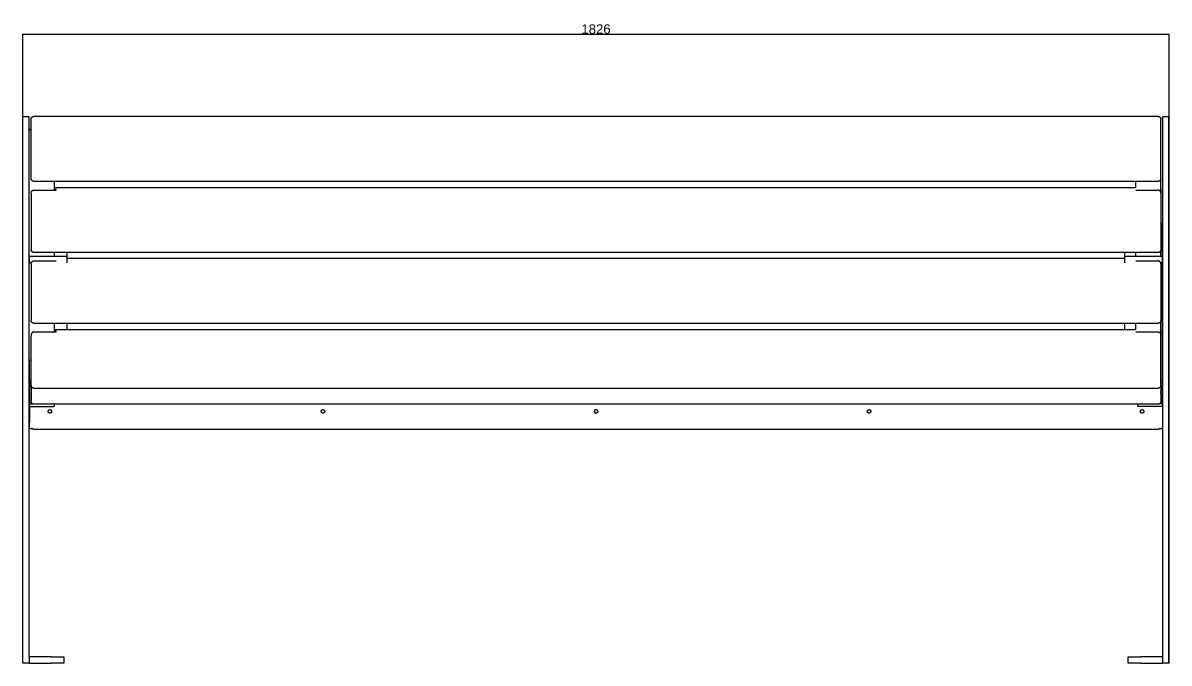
# Model space of a CAD drawing. Header units: millimetres. Extents: x -190 to 3144, y -4226 to 3974.
# Drawn here: x 0 to 1826, y 2955 to 3974 of the extents above; entities that cross this region are included whole.
import ezdxf

# ---------------------------------------------------------------- set-up
doc = ezdxf.new("R2010")
doc.units = ezdxf.units.MM
doc.header["$MEASUREMENT"] = 0
doc.layers.add('Domyślny', color=7, linetype='Continuous', true_color=0x000000)
doc.layers.add('Utwórz2D linie widoczne', color=7, linetype='Continuous', true_color=0x000000)
doc.styles.add('Arial', font='arial.ttf')
doc.dimstyles.new('Domyślny', dxfattribs={"dimtxt": 15, "dimasz": 1, "dimexe": 0.5, "dimexo": 0.5, "dimgap": 0.25, "dimtad": 1, "dimtoh": 1, "dimdec": 0, "dimzin": 1, "dimdsep": 46, "dimtxsty": 'Arial', "dimcen": 0.5, "dimazin": 0, "dimtfac": 1, "dimtdec": 4, "dimtix": 1, "dimtmove": 1, "dimatfit": 3, "dimfxl": 0, "dimtolj": 1, "dimtzin": 1, "dimarcsym": 0})

# ---------------------------------------------------------------- blocks, each defined once
blk = doc.blocks.new('*D13')
at = {"layer": 'Defpoints', "color": 0}
for p in [(1826, 3956.1), (0, 3824.3), (1826, 3824.3)]:
    blk.add_point(p, dxfattribs=at)
at = {"layer": 'Domyślny', "color": 0, "lineweight": -2}
for p, q in [((0, 3824.8), (0, 3956.6)), ((1, 3956.1), (1825, 3956.1)), ((1826, 3824.8), (1826, 3956.6))]:
    blk.add_line(p, q, dxfattribs=at)
at = {"layer": 'Domyślny', "color": 0}
for points in [[(1, 3956.2), (1, 3955.9), (0, 3956.1)], [(1825, 3955.9), (1825, 3956.2), (1826, 3956.1)]]:
    blk.add_solid(points, dxfattribs=at)
at = {"layer": 'Domyślny', "color": 0, "insert": (913, 3964), "char_height": 15, "attachment_point": 5, "style": 'Arial'}
blk.add_mtext('\\A1;1826', dxfattribs=at)

msp = doc.modelspace()

# ---------------------------------------------------------------- linework, layer by layer
at = {"layer": 'Utwórz2D linie widoczne'}
for points in [[(0, 3824.1), (0, 3824.2), (0, 3824.3)], [(10, 3824.3), (5, 3824.3), (0, 3824.3)], [(0, 3818), (0, 3821.1), (0, 3824.1)], [(0, 3807.1), (0, 3812.5), (0, 3818)], [(10, 3824.1), (10, 3824.2), (10, 3824.3)], [(10, 3818), (10, 3821.1), (10, 3824.1)], [(10, 3807.1), (10, 3812.5), (10, 3818)], [(13, 3814.7), (13, 3817.4), (13, 3820.2)], [(18, 3825.2), (913, 3825.2), (1808, 3825.2)], [(1813, 3814.7), (1813, 3817.4), (1813, 3820.2)], [(1816, 3824.1), (1816, 3824.2), (1816, 3824.3)], [(1826, 3824.3), (1821, 3824.3), (1816, 3824.3)], [(1816, 3818), (1816, 3821.1), (1816, 3824.1)], [(1816, 3807.1), (1816, 3812.5), (1816, 3818)], [(1825.5, 2954.6), (1825.5, 3389.5), (1825.5, 3824.3)], [(1826, 3824.1), (1826, 3824.2), (1826, 3824.3)], [(1826, 3818), (1826, 3821.1), (1826, 3824.1)], [(1826, 3807.1), (1826, 3812.5), (1826, 3818)], [(0, 3403), (0, 3605), (0, 3807.1)], [(10, 3403), (10, 3605), (10, 3807.1)], [(10, 3803.7), (10, 3804.1), (10, 3804.5)], [(10, 3804.5), (11.3, 3804.5), (12.5, 3804.5)], [(10, 3436.3), (10, 3620), (10, 3803.7)], [(10, 3803.7), (11.3, 3803.7), (12.5, 3803.7)], [(13, 3726.5), (13, 3770.6), (13, 3814.7)], [(1813, 3726.5), (1813, 3770.6), (1813, 3814.7)], [(1816, 3403), (1816, 3605), (1816, 3807.1)], [(1826, 3403), (1826, 3605), (1826, 3807.1)], [(1808, 3721.5), (913, 3721.5), (18, 3721.5)], [(18, 3707.8), (35.5, 3707.8), (53, 3707.8)], [(50, 3721.5), (50, 3714.6), (50, 3707.8)], [(50, 3711.9), (911.4, 3711.9), (1772.8, 3711.9)], [(53, 3708.8), (51.5, 3708.8), (50, 3708.8)], [(53, 3707.8), (53, 3708.3), (53, 3708.8)], [(1772.8, 3721.5), (1772.8, 3716.7), (1772.8, 3711.9)], [(1773, 3707.8), (1790.5, 3707.8), (1808, 3707.8)], [(1812.8, 3704.5), (1812.8, 3714.7), (1812.8, 3724.9)], [(1813, 3706.9), (1813, 3705.5), (1813, 3704)], [(13, 3702.9), (13, 3702.1), (13, 3701.3)], [(13, 3701.3), (13, 3657.2), (13, 3613.1)], [(1813, 3703.9), (1813, 3703.5), (1813, 3703)], [(1813, 3702.9), (1813, 3702.1), (1813, 3701.3)], [(1813, 3701.3), (1813, 3657.2), (1813, 3613.1)], [(1813, 3655.5), (1814.4, 3655.5), (1815.7, 3655.5)], [(1815.7, 3655.2), (1815.7, 3655.4), (1815.7, 3655.5)], [(1815.7, 3601.8), (1815.7, 3628.5), (1815.7, 3655.2)], [(70.3, 3601.8), (40.3, 3601.8), (10.3, 3601.8)], [(10.3, 3592), (10.3, 3596.9), (10.3, 3601.8)], [(1808, 3608.1), (913, 3608.1), (18, 3608.1)], [(50, 3608.1), (50, 3605), (50, 3601.8)], [(70.3, 3601.8), (70.3, 3605), (70.3, 3608.1)], [(70.3, 3592), (70.3, 3596.9), (70.3, 3601.8)], [(70.3, 3599.2), (913, 3599.2), (1755.7, 3599.2)], [(1755.7, 3601.8), (1755.7, 3605), (1755.7, 3608.1)], [(1815.7, 3601.8), (1785.7, 3601.8), (1755.7, 3601.8)], [(1755.7, 3592), (1755.7, 3596.9), (1755.7, 3601.8)], [(1772.8, 3608.1), (1772.8, 3605), (1772.8, 3601.8)], [(1812.8, 3601.8), (1812.8, 3606.7), (1812.8, 3611.6)], [(1815.7, 3592), (1815.7, 3596.9), (1815.7, 3601.8)], [(13.4, 3592), (11.8, 3592), (10.3, 3592)], [(13, 3590.2), (13, 3589.4), (13, 3588.6)], [(13, 3588.6), (13, 3544.5), (13, 3500.5)], [(18, 3595.1), (35.5, 3595.1), (53, 3595.1)], [(1773, 3595.1), (1790.5, 3595.1), (1808, 3595.1)], [(1815.7, 3592), (1814.2, 3592), (1812.7, 3592)], [(1812.8, 3591.8), (1812.8, 3591.9), (1812.8, 3592)], [(1813, 3592), (1813, 3591.7), (1813, 3591.3)], [(1813, 3591.2), (1813, 3590.8), (1813, 3590.3)], [(1813, 3590.2), (1813, 3589.4), (1813, 3588.6)], [(1813, 3588.6), (1813, 3544.5), (1813, 3500.5)], [(1815.7, 3461.4), (1815.7, 3526.7), (1815.7, 3592)], [(1808, 3495.5), (913, 3495.5), (18, 3495.5)], [(50, 3495.5), (50, 3488.6), (50, 3481.8)], [(70.3, 3485.9), (70.3, 3490.7), (70.3, 3495.5)], [(1755.7, 3485.9), (1755.7, 3490.7), (1755.7, 3495.5)], [(1772.8, 3495.5), (1772.8, 3490.7), (1772.8, 3485.9)], [(1812.8, 3478.5), (1812.8, 3488.7), (1812.8, 3498.9)], [(13, 3476.9), (13, 3476.1), (13, 3475.3)], [(13, 3438.1), (13, 3456.7), (13, 3475.3)], [(18, 3481.8), (35.5, 3481.8), (53, 3481.8)], [(50, 3485.9), (911.4, 3485.9), (1772.8, 3485.9)], [(53, 3482.8), (51.5, 3482.8), (50, 3482.8)], [(53, 3481.8), (53, 3482.3), (53, 3482.8)], [(1773, 3481.8), (1790.5, 3481.8), (1808, 3481.8)], [(1813, 3478), (1813, 3479.5), (1813, 3480.9)], [(1813, 3477), (1813, 3477.5), (1813, 3477.9)], [(1813, 3475.3), (1813, 3476.1), (1813, 3476.9)], [(1813, 3438.1), (1813, 3456.7), (1813, 3475.3)], [(1815.7, 3444.5), (1815.7, 3453), (1815.7, 3461.4)], [(13, 3436.3), (11.5, 3436.3), (10, 3436.3)], [(10.3, 3398.1), (10.3, 3417.2), (10.3, 3436.3)], [(13, 3437.4), (13, 3437.8), (13, 3438.1)], [(13, 3437.2), (13, 3437.3), (13, 3437.4)], [(13, 3436.7), (13, 3436.9), (13, 3437.2)], [(13, 3436.4), (13, 3436.5), (13, 3436.7)], [(13, 3436), (13, 3436.2), (13, 3436.4)], [(13, 3435.6), (13, 3435.8), (13, 3436)], [(13, 3435.2), (13, 3435.4), (13, 3435.6)], [(13, 3435.2), (13, 3435.2), (13, 3435.2)], [(13, 3434.5), (13, 3434.9), (13, 3435.2)], [(13, 3434.4), (13, 3434.5), (13, 3434.5)], [(13, 3434), (13, 3434.2), (13, 3434.4)], [(13, 3433.6), (13, 3433.8), (13, 3434)], [(13, 3433.2), (13, 3433.4), (13, 3433.6)], [(13, 3432.8), (13, 3433), (13, 3433.2)], [(1813, 3437.4), (1813, 3437.8), (1813, 3438.1)], [(1813, 3437.2), (1813, 3437.3), (1813, 3437.4)], [(1813, 3436.7), (1813, 3436.9), (1813, 3437.2)], [(1813, 3436.4), (1813, 3436.5), (1813, 3436.7)], [(1813, 3436), (1813, 3436.2), (1813, 3436.4)], [(1813, 3435.6), (1813, 3435.8), (1813, 3436)], [(1813, 3435.2), (1813, 3435.4), (1813, 3435.6)], [(1813, 3435.2), (1813, 3435.2), (1813, 3435.2)], [(1813, 3434.5), (1813, 3434.9), (1813, 3435.2)], [(1813, 3434.4), (1813, 3434.5), (1813, 3434.5)], [(1813, 3434), (1813, 3434.2), (1813, 3434.4)], [(1813, 3433.6), (1813, 3433.8), (1813, 3434)], [(1813, 3433.2), (1813, 3433.4), (1813, 3433.6)], [(1813, 3432.8), (1813, 3433), (1813, 3433.2)], [(1815.7, 3398.1), (1815.7, 3421.3), (1815.7, 3444.5)], [(13, 3432.4), (13, 3432.6), (13, 3432.8)], [(13, 3432.4), (13, 3432.4), (13, 3432.4)], [(13, 3432.1), (13, 3432.2), (13, 3432.4)], [(13, 3431.7), (13, 3431.9), (13, 3432.1)], [(13, 3431.3), (13, 3431.5), (13, 3431.7)], [(13, 3430.9), (13, 3431.1), (13, 3431.3)], [(13, 3430.5), (13, 3430.7), (13, 3430.9)], [(13, 3430.1), (13, 3430.3), (13, 3430.5)], [(13, 3429.8), (13, 3429.9), (13, 3430.1)], [(13, 3429.6), (13, 3429.7), (13, 3429.8)], [(13, 3429), (13, 3429.3), (13, 3429.6)], [(13, 3428.9), (13, 3429), (13, 3429)], [(13, 3428.6), (13, 3428.8), (13, 3428.9)], [(13, 3428.2), (13, 3428.4), (13, 3428.6)], [(13, 3427.9), (13, 3428.1), (13, 3428.2)], [(13, 3427.5), (13, 3427.7), (13, 3427.9)], [(13, 3427.1), (13, 3427.3), (13, 3427.5)], [(13, 3426.8), (13, 3427), (13, 3427.1)], [(13, 3426.4), (13, 3426.6), (13, 3426.8)], [(13, 3426.1), (13, 3426.3), (13, 3426.4)], [(13, 3425.7), (13, 3425.9), (13, 3426.1)], [(13, 3425.4), (13, 3425.6), (13, 3425.7)], [(13, 3425), (13, 3425.2), (13, 3425.4)], [(13, 3424.8), (13, 3424.9), (13, 3425)], [(13, 3424.1), (13, 3424.4), (13, 3424.8)], [(13, 3423.9), (13, 3424), (13, 3424.1)], [(13, 3423.4), (13, 3423.7), (13, 3423.9)], [(13, 3423.2), (13, 3423.3), (13, 3423.4)], [(13, 3422.7), (13, 3423), (13, 3423.2)], [(13, 3422.5), (13, 3422.6), (13, 3422.7)], [(13, 3422), (13, 3422.3), (13, 3422.5)], [(13, 3421.9), (13, 3421.9), (13, 3422)], [(13, 3421.3), (13, 3421.6), (13, 3421.9)], [(13, 3421.2), (13, 3421.3), (13, 3421.3)], [(13, 3420.7), (13, 3420.9), (13, 3421.2)], [(13, 3420.5), (13, 3420.6), (13, 3420.7)], [(13, 3420), (13, 3420.3), (13, 3420.5)], [(13, 3419.9), (13, 3419.9), (13, 3420)], [(13, 3417.4), (13, 3418.7), (13, 3419.9)], [(13, 3417.3), (13, 3417.4), (13, 3417.4)], [(13, 3416.8), (13, 3417), (13, 3417.3)], [(13, 3416.7), (13, 3416.7), (13, 3416.8)], [(13, 3416.1), (13, 3416.4), (13, 3416.7)], [(13, 3411.6), (13, 3413.8), (13, 3416.1)], [(1813, 3432.4), (1813, 3432.6), (1813, 3432.8)], [(1813, 3432.4), (1813, 3432.4), (1813, 3432.4)], [(1813, 3432.1), (1813, 3432.2), (1813, 3432.4)], [(1813, 3431.7), (1813, 3431.9), (1813, 3432.1)], [(1813, 3431.3), (1813, 3431.5), (1813, 3431.7)], [(1813, 3430.9), (1813, 3431.1), (1813, 3431.3)], [(1813, 3430.5), (1813, 3430.7), (1813, 3430.9)], [(1813, 3430.1), (1813, 3430.3), (1813, 3430.5)], [(1813, 3429.8), (1813, 3429.9), (1813, 3430.1)], [(1813, 3429.6), (1813, 3429.7), (1813, 3429.8)], [(1813, 3429), (1813, 3429.3), (1813, 3429.6)], [(1813, 3428.9), (1813, 3429), (1813, 3429)], [(1813, 3428.6), (1813, 3428.8), (1813, 3428.9)], [(1813, 3428.2), (1813, 3428.4), (1813, 3428.6)], [(1813, 3427.9), (1813, 3428.1), (1813, 3428.2)], [(1813, 3427.5), (1813, 3427.7), (1813, 3427.9)], [(1813, 3427.1), (1813, 3427.3), (1813, 3427.5)], [(1813, 3426.8), (1813, 3427), (1813, 3427.1)], [(1813, 3426.4), (1813, 3426.6), (1813, 3426.8)], [(1813, 3426.1), (1813, 3426.3), (1813, 3426.4)], [(1813, 3425.7), (1813, 3425.9), (1813, 3426.1)], [(1813, 3425.4), (1813, 3425.6), (1813, 3425.7)], [(1813, 3425), (1813, 3425.2), (1813, 3425.4)], [(1813, 3424.8), (1813, 3424.9), (1813, 3425)], [(1813, 3424.1), (1813, 3424.4), (1813, 3424.8)], [(1813, 3423.9), (1813, 3424), (1813, 3424.1)], [(1813, 3423.4), (1813, 3423.7), (1813, 3423.9)], [(1813, 3423.2), (1813, 3423.3), (1813, 3423.4)], [(1813, 3422.7), (1813, 3423), (1813, 3423.2)], [(1813, 3422.5), (1813, 3422.6), (1813, 3422.7)], [(1813, 3422), (1813, 3422.3), (1813, 3422.5)], [(1813, 3421.9), (1813, 3421.9), (1813, 3422)], [(1813, 3421.3), (1813, 3421.6), (1813, 3421.9)], [(1813, 3421.2), (1813, 3421.3), (1813, 3421.3)], [(1813, 3420.7), (1813, 3420.9), (1813, 3421.2)], [(1813, 3420.5), (1813, 3420.6), (1813, 3420.7)], [(1813, 3420), (1813, 3420.3), (1813, 3420.5)], [(1813, 3419.9), (1813, 3419.9), (1813, 3420)], [(1813, 3417.4), (1813, 3418.7), (1813, 3419.9)], [(1813, 3417.3), (1813, 3417.4), (1813, 3417.4)], [(1813, 3416.8), (1813, 3417), (1813, 3417.3)], [(1813, 3416.7), (1813, 3416.7), (1813, 3416.8)], [(1813, 3416.1), (1813, 3416.4), (1813, 3416.7)], [(1813, 3411.6), (1813, 3413.8), (1813, 3416.1)], [(0, 3389.5), (0, 3396.3), (0, 3403)], [(10, 3389.5), (10, 3396.3), (10, 3403)], [(10.5, 3398.1), (10.4, 3398.1), (10.3, 3398.1)], [(10.3, 3391.7), (10.3, 3394.9), (10.3, 3398.1)], [(10.5, 3401.1), (10.5, 3403.4), (10.5, 3405.7)], [(10.5, 3405.7), (11.8, 3405.7), (13, 3405.7)], [(10.5, 3401.1), (10.5, 3384.1), (10.5, 3367.1)], [(13, 3401.1), (11.8, 3401.1), (10.5, 3401.1)], [(13, 3411.5), (13, 3411.6), (13, 3411.6)], [(13, 3407.1), (13, 3409.3), (13, 3411.5)], [(13, 3405.9), (13, 3406.5), (13, 3407.1)], [(13, 3407.1), (13, 3407.1), (13, 3407.1)], [(13, 3405.7), (13, 3405.8), (13, 3405.9)], [(13, 3404.7), (13, 3405.2), (13, 3405.7)], [(13, 3404.3), (13, 3404.5), (13, 3404.7)], [(13, 3403.5), (13, 3403.9), (13, 3404.3)], [(13, 3403.2), (13, 3403.4), (13, 3403.5)], [(13, 3402.9), (13, 3403.1), (13, 3403.2)], [(13, 3402.6), (13, 3402.8), (13, 3402.9)], [(13, 3402.4), (13, 3402.5), (13, 3402.6)], [(13, 3402.1), (13, 3402.2), (13, 3402.4)], [(13, 3401.8), (13, 3401.9), (13, 3402.1)], [(13, 3401.5), (13, 3401.6), (13, 3401.8)], [(13, 3401.2), (13, 3401.4), (13, 3401.5)], [(13, 3400.9), (13, 3401.1), (13, 3401.2)], [(13, 3400.6), (13, 3400.8), (13, 3400.9)], [(13, 3400.4), (13, 3400.5), (13, 3400.6)], [(13, 3400), (13, 3400.2), (13, 3400.4)], [(13, 3399.8), (13, 3399.9), (13, 3400)], [(13, 3397.6), (13, 3398.7), (13, 3399.8)], [(13, 3397), (13, 3397.3), (13, 3397.6)], [(13, 3397.6), (13, 3397.6), (13, 3397.6)], [(13, 3396.9), (13, 3392.1), (13, 3387.3)], [(1813, 3411.5), (1813, 3411.6), (1813, 3411.6)], [(1813, 3407.1), (1813, 3409.3), (1813, 3411.5)], [(1813, 3405.9), (1813, 3406.5), (1813, 3407.1)], [(1813, 3407.1), (1813, 3407.1), (1813, 3407.1)], [(1813, 3405.7), (1813, 3405.8), (1813, 3405.9)], [(1813, 3404.7), (1813, 3405.2), (1813, 3405.7)], [(1813, 3405.7), (1814.3, 3405.7), (1815.5, 3405.7)], [(1813, 3404.3), (1813, 3404.5), (1813, 3404.7)], [(1813, 3403.5), (1813, 3403.9), (1813, 3404.3)], [(1813, 3403.2), (1813, 3403.4), (1813, 3403.5)], [(1813, 3402.9), (1813, 3403.1), (1813, 3403.2)], [(1813, 3402.6), (1813, 3402.8), (1813, 3402.9)], [(1813, 3402.4), (1813, 3402.5), (1813, 3402.6)], [(1813, 3402.1), (1813, 3402.2), (1813, 3402.4)], [(1813, 3401.8), (1813, 3401.9), (1813, 3402.1)], [(1813, 3401.5), (1813, 3401.6), (1813, 3401.8)], [(1813, 3401.2), (1813, 3401.4), (1813, 3401.5)], [(1813, 3400.9), (1813, 3401.1), (1813, 3401.2)], [(1813, 3401.1), (1814.3, 3401.1), (1815.5, 3401.1)], [(1813, 3400.6), (1813, 3400.8), (1813, 3400.9)], [(1813, 3400.4), (1813, 3400.5), (1813, 3400.6)], [(1813, 3400), (1813, 3400.2), (1813, 3400.4)], [(1813, 3399.8), (1813, 3399.9), (1813, 3400)], [(1813, 3397.6), (1813, 3398.7), (1813, 3399.8)], [(1813, 3397), (1813, 3397.3), (1813, 3397.6)], [(1813, 3397.6), (1813, 3397.6), (1813, 3397.6)], [(1813, 3396.9), (1813, 3392.1), (1813, 3387.3)], [(1815.5, 3401.1), (1815.5, 3403.4), (1815.5, 3405.7)], [(1815.5, 3367.1), (1815.5, 3384.1), (1815.5, 3401.1)], [(1815.7, 3398.1), (1815.6, 3398.1), (1815.5, 3398.1)], [(1815.7, 3391.7), (1815.7, 3394.9), (1815.7, 3398.1)], [(1816, 3389.5), (1816, 3396.3), (1816, 3403)], [(1826, 3389.5), (1826, 3396.3), (1826, 3403)], [(0, 2954.6), (0, 3172.1), (0, 3389.5)], [(10, 2964.6), (10, 3177.1), (10, 3389.5)], [(10.5, 3391.7), (10.4, 3391.7), (10.3, 3391.7)], [(13, 3387.3), (13, 3385.9), (13, 3384.5)], [(13, 3384.5), (13, 3382.3), (13, 3380)], [(13, 3380), (13, 3376.1), (13, 3372.1)], [(1808, 3392), (913, 3392), (18, 3392)], [(1813, 3384.5), (1813, 3385.9), (1813, 3387.3)], [(1813, 3384.5), (1813, 3382.3), (1813, 3380)], [(1813, 3380), (1813, 3376.1), (1813, 3372.1)], [(1815.7, 3391.7), (1815.6, 3391.7), (1815.5, 3391.7)], [(1816, 2964.6), (1816, 3177.1), (1816, 3389.5)], [(1826, 2954.6), (1826, 3172.1), (1826, 3389.5)], [(10.5, 3367.1), (10.5, 3365.1), (10.5, 3363.1)], [(10.5, 3367.1), (13.2, 3367.1), (15.9, 3367.1)], [(10.5, 3363.1), (28, 3363.1), (45.5, 3363.1)], [(10.5, 3363.1), (10.5, 3350.8), (10.5, 3338.4)], [(13, 3372.1), (13, 3372.1), (13, 3372.1)], [(13, 3372.1), (13, 3372.1), (13, 3372)], [(13, 3372), (13, 3372), (13, 3372)], [(13, 3372), (13, 3371.9), (13, 3371.9)], [(13, 3371.9), (13, 3371.8), (13, 3371.8)], [(13, 3371.8), (13, 3371.8), (13, 3371.7)], [(13, 3371.8), (13, 3371.8), (13, 3371.8)], [(13, 3371.7), (13, 3371.7), (13, 3371.7)], [(13, 3371.7), (13, 3371.7), (13, 3371.7)], [(13, 3371.7), (13, 3371.7), (13, 3371.7)], [(13, 3371.7), (13, 3371.7), (13, 3371.7)], [(13, 3371.7), (13, 3371.7), (13, 3371.7)], [(13, 3371.7), (13, 3371.7), (13, 3371.7)], [(13, 3371.7), (13, 3371.6), (13, 3371.6)], [(1808, 3366.6), (913, 3366.6), (18, 3366.6)], [(50.5, 3363.7), (50.5, 3365.2), (50.5, 3366.6)], [(1775.5, 3366.6), (1775.5, 3365.2), (1775.5, 3363.7)], [(1815.5, 3363.1), (1798, 3363.1), (1780.5, 3363.1)], [(1815.5, 3367.1), (1812.8, 3367.1), (1810.2, 3367.1)], [(1813, 3372.1), (1813, 3372.1), (1813, 3372.1)], [(1813, 3372.1), (1813, 3372.1), (1813, 3372)], [(1813, 3372), (1813, 3372), (1813, 3372)], [(1813, 3372), (1813, 3371.9), (1813, 3371.9)], [(1813, 3371.9), (1813, 3371.8), (1813, 3371.8)], [(1813, 3371.8), (1813, 3371.8), (1813, 3371.7)], [(1813, 3371.8), (1813, 3371.8), (1813, 3371.8)], [(1813, 3371.7), (1813, 3371.7), (1813, 3371.7)], [(1813, 3371.7), (1813, 3371.7), (1813, 3371.7)], [(1813, 3371.7), (1813, 3371.7), (1813, 3371.7)], [(1813, 3371.7), (1813, 3371.7), (1813, 3371.7)], [(1813, 3371.7), (1813, 3371.7), (1813, 3371.7)], [(1813, 3371.7), (1813, 3371.7), (1813, 3371.7)], [(1813, 3371.7), (1813, 3371.6), (1813, 3371.6)], [(1815.5, 3363.1), (1815.5, 3365.1), (1815.5, 3367.1)], [(1815.5, 3363.1), (1815.5, 3350.8), (1815.5, 3338.4)], [(10.5, 3329.7), (10.5, 3334.1), (10.5, 3338.4)], [(10.5, 3329.7), (10.5, 3329), (10.5, 3328.2)], [(10.5, 3328.2), (12.4, 3328.2), (14.2, 3328.2)], [(1808, 3326.5), (913, 3326.5), (18, 3326.5)], [(1811.8, 3328.2), (1813.7, 3328.2), (1815.5, 3328.2)], [(1815.5, 3338.4), (1815.5, 3334.1), (1815.5, 3329.7)], [(1815.5, 3328.2), (1815.5, 3329), (1815.5, 3329.7)], [(45, 2964.6), (27.5, 2964.6), (10, 2964.6)], [(10, 2964.6), (10, 2959.6), (10, 2954.6)], [(45, 2964.6), (55, 2964.6), (65, 2964.6)], [(65, 2964.6), (65, 2959.6), (65, 2954.6)], [(1761, 2954.6), (1761, 2959.6), (1761, 2964.6)], [(1761, 2964.6), (1771, 2964.6), (1781, 2964.6)], [(1816, 2964.6), (1798.5, 2964.6), (1781, 2964.6)], [(1816, 2954.6), (1816, 2959.6), (1816, 2964.6)], [(10, 2954.6), (5, 2954.6), (0, 2954.6)], [(10, 2954.6), (27.5, 2954.6), (45, 2954.6)], [(65, 2954.6), (55, 2954.6), (45, 2954.6)], [(1781, 2954.6), (1771, 2954.6), (1761, 2954.6)], [(1781, 2954.6), (1798.5, 2954.6), (1816, 2954.6)], [(1826, 2954.6), (1821, 2954.6), (1816, 2954.6)]]:
    msp.add_open_spline(points, degree=2, dxfattribs=at)
for points, weights, degree, knots in [([(13, 3820.2), (13, 3820.3), (13, 3820.3), (13, 3820.4), (13.1, 3821), (13.2, 3821.5), (13.4, 3822.1), (13.6, 3822.7), (14, 3823.3), (14.5, 3823.8), (15, 3824.3), (15.6, 3824.6), (16.2, 3824.9), (16.8, 3825.1), (17.4, 3825.2), (18, 3825.2)], [0.919745087356, 0.919745087356, 0.919745087356, 0.919745087356, 0.910522603124, 0.910522603124, 0.919745087356, 0.90700327988, 0.90700327988, 0.919745087356, 0.90700327988, 0.90700327988, 0.919745087356, 0.908886121753, 0.908886121753, 0.919745087356], 3, [-0.148202, -0.148202, -0.148202, -0.148202, 0, 0, 0, 1.736588, 1.736588, 1.736588, 3.778783, 3.778783, 3.778783, 5.820979, 5.820979, 5.820979, 7.705774, 7.705774, 7.705774, 7.705774]), ([(1808, 3825.2), (1808.7, 3825.2), (1809.3, 3825.1), (1809.9, 3824.9), (1810.5, 3824.6), (1811.1, 3824.3), (1811.6, 3823.8), (1812.1, 3823.3), (1812.4, 3822.7), (1812.7, 3822.1), (1812.9, 3821.5), (1813, 3821), (1813, 3820.4), (1813, 3820.3), (1813, 3820.3), (1813, 3820.2)], [1, 0.988193505187, 0.988193505187, 1, 0.986146370717, 0.986146370717, 1, 0.986146370717, 0.986146370717, 1, 0.989972782287, 0.989972782287, 1, 1, 1, 1], 3, [0, 0, 0, 0, 1.884795, 1.884795, 1.884795, 3.926991, 3.926991, 3.926991, 5.969187, 5.969187, 5.969187, 7.705774, 7.705774, 7.705774, 7.853976, 7.853976, 7.853976, 7.853976]), ([(18, 3721.5), (17.4, 3721.5), (16.8, 3721.6), (16.2, 3721.8), (15.6, 3722.1), (15, 3722.4), (14.5, 3722.9), (14, 3723.4), (13.6, 3724), (13.4, 3724.6), (13.2, 3725.2), (13.1, 3725.7), (13, 3726.3), (13, 3726.4), (13, 3726.4), (13, 3726.5)], [1, 0.988193505187, 0.988193505187, 1, 0.986146370717, 0.986146370717, 1, 0.986146370717, 0.986146370717, 1, 0.989972782287, 0.989972782287, 1, 1, 1, 1], 3, [0, 0, 0, 0, 1.884795, 1.884795, 1.884795, 3.926991, 3.926991, 3.926991, 5.969187, 5.969187, 5.969187, 7.705774, 7.705774, 7.705774, 7.853976, 7.853976, 7.853976, 7.853976]), ([(1813, 3726.5), (1813, 3726.4), (1813, 3726.4), (1813, 3726.3), (1813, 3725.7), (1812.9, 3725.2), (1812.7, 3724.6), (1812.4, 3724), (1812.1, 3723.4), (1811.6, 3722.9), (1811.1, 3722.4), (1810.5, 3722.1), (1809.9, 3721.8), (1809.3, 3721.6), (1808.7, 3721.5), (1808, 3721.5)], [0.919745087374, 0.919745087374, 0.919745087374, 0.919745087374, 0.910522603142, 0.910522603142, 0.919745087374, 0.907003279899, 0.907003279899, 0.919745087374, 0.907003279898, 0.907003279898, 0.919745087374, 0.908886121771, 0.908886121771, 0.919745087374], 3, [-0.148202, -0.148202, -0.148202, -0.148202, 0, 0, 0, 1.736588, 1.736588, 1.736588, 3.778783, 3.778783, 3.778783, 5.820979, 5.820979, 5.820979, 7.705774, 7.705774, 7.705774, 7.705774]), ([(1812.8, 3708.5), (1812.9, 3708), (1813, 3707.5), (1813, 3707.1), (1813, 3707), (1813, 3707), (1813, 3706.9)], [1, 0.99308117575, 0.99308117575, 1, 1, 1, 1], 3, [0, 0, 0, 0, 1.44196, 1.44196, 1.44196, 1.590162, 1.590162, 1.590162, 1.590162]), ([(18, 3608.1), (17.4, 3608.1), (16.8, 3608.3), (16.2, 3608.5), (15.6, 3608.7), (15, 3609.1), (14.5, 3609.6), (14, 3610.1), (13.6, 3610.7), (13.4, 3611.3), (13.2, 3611.8), (13.1, 3612.4), (13, 3613), (13, 3613), (13, 3613.1), (13, 3613.1)], [1, 0.988193505187, 0.988193505187, 1, 0.986146370717, 0.986146370717, 1, 0.986146370717, 0.986146370717, 1, 0.989972782287, 0.989972782287, 1, 1, 1, 1], 3, [0, 0, 0, 0, 1.884795, 1.884795, 1.884795, 3.926991, 3.926991, 3.926991, 5.969187, 5.969187, 5.969187, 7.705774, 7.705774, 7.705774, 7.853976, 7.853976, 7.853976, 7.853976]), ([(1813, 3613.1), (1813, 3613.1), (1813, 3613), (1813, 3613), (1813, 3612.4), (1812.9, 3611.8), (1812.7, 3611.3), (1812.4, 3610.7), (1812.1, 3610.1), (1811.6, 3609.6), (1811.1, 3609.1), (1810.5, 3608.7), (1809.9, 3608.5), (1809.3, 3608.3), (1808.7, 3608.1), (1808, 3608.1)], [0.919745087385, 0.919745087385, 0.919745087385, 0.919745087385, 0.910522603154, 0.910522603154, 0.919745087385, 0.90700327991, 0.90700327991, 0.919745087385, 0.90700327991, 0.90700327991, 0.919745087385, 0.908886121782, 0.908886121782, 0.919745087385], 3, [-0.148202, -0.148202, -0.148202, -0.148202, 0, 0, 0, 1.736588, 1.736588, 1.736588, 3.778783, 3.778783, 3.778783, 5.820979, 5.820979, 5.820979, 7.705774, 7.705774, 7.705774, 7.705774]), ([(18, 3495.5), (17.4, 3495.5), (16.8, 3495.6), (16.2, 3495.8), (15.6, 3496.1), (15, 3496.4), (14.5, 3496.9), (14, 3497.4), (13.6, 3498), (13.4, 3498.6), (13.2, 3499.2), (13.1, 3499.7), (13, 3500.3), (13, 3500.4), (13, 3500.4), (13, 3500.5)], [1, 0.988193505187, 0.988193505187, 1, 0.986146370717, 0.986146370717, 1, 0.986146370716, 0.986146370716, 1, 0.989972782287, 0.989972782287, 1, 1, 1, 1], 3, [0, 0, 0, 0, 1.884795, 1.884795, 1.884795, 3.926991, 3.926991, 3.926991, 5.969187, 5.969187, 5.969187, 7.705774, 7.705774, 7.705774, 7.853976, 7.853976, 7.853976, 7.853976]), ([(1813, 3500.5), (1813, 3500.4), (1813, 3500.4), (1813, 3500.3), (1813, 3499.7), (1812.9, 3499.2), (1812.7, 3498.6), (1812.4, 3498), (1812.1, 3497.4), (1811.6, 3496.9), (1811.1, 3496.4), (1810.5, 3496.1), (1809.9, 3495.8), (1809.3, 3495.6), (1808.7, 3495.5), (1808, 3495.5)], [0.919745087393, 0.919745087393, 0.919745087393, 0.919745087393, 0.910522603161, 0.910522603161, 0.919745087393, 0.907003279917, 0.907003279917, 0.919745087393, 0.907003279917, 0.907003279917, 0.919745087393, 0.90888612179, 0.90888612179, 0.919745087393], 3, [-0.148202, -0.148202, -0.148202, -0.148202, 0, 0, 0, 1.736588, 1.736588, 1.736588, 3.778783, 3.778783, 3.778783, 5.820979, 5.820979, 5.820979, 7.705774, 7.705774, 7.705774, 7.705774]), ([(1812.8, 3482.5), (1812.9, 3482), (1813, 3481.5), (1813, 3481.1), (1813, 3481), (1813, 3481), (1813, 3480.9)], [1, 0.99308117575, 0.99308117575, 1, 1, 1, 1], 3, [0, 0, 0, 0, 1.44196, 1.44196, 1.44196, 1.590162, 1.590162, 1.590162, 1.590162]), ([(18, 3392), (17.1, 3392), (16.2, 3392.4), (15.3, 3392.7), (14.5, 3393.4), (13.8, 3394.2), (13.4, 3395.1), (13, 3396), (13, 3397)], [1, 0.982929844159, 1, 0.979547783877, 1, 0.978899226289, 1, 0.981629225458, 1], 2, [0, 0, 0, 1.850348, 1.850348, 3.876295, 3.876295, 5.934226, 5.934226, 7.853982, 7.853982, 7.853982]), ([(1813, 3397), (1813, 3396), (1812.7, 3395.1), (1812.3, 3394.2), (1811.5, 3393.4), (1810.8, 3392.7), (1809.8, 3392.4), (1809, 3392), (1808, 3392)], [1, 0.981629225459, 1, 0.978899226289, 1, 0.979547783876, 1, 0.982929844158, 1], 2, [0, 0, 0, 1.919755, 1.919755, 3.977686, 3.977686, 6.003634, 6.003634, 7.853982, 7.853982, 7.853982]), ([(18, 3366.6), (16, 3366.6), (14.5, 3368.1), (13, 3369.6), (13, 3371.6)], [1, 0.923879359044, 1, 0.923879359044, 1], 2, [0, 0, 0, 3.926992, 3.926992, 7.853984, 7.853984, 7.853984]), ([(1813, 3371.6), (1813, 3369.6), (1811.6, 3368.1), (1810.1, 3366.6), (1808, 3366.6)], [1, 0.923879487516, 1, 0.923879487516, 1], 2, [0, 0, 0, 3.926991, 3.926991, 7.853982, 7.853982, 7.853982]), ([(43, 3352.6), (40.3, 3352.6), (40.3, 3355.3), (40.3, 3358.1), (43, 3358.1)], [1, 0.707109350734, 1, 0.707109350734, 1], 2, [0, 0, 0, 4.311475, 4.311475, 8.622949, 8.622949, 8.622949]), ([(43, 3358.1), (45.8, 3358.1), (45.8, 3355.3), (45.8, 3352.6), (43, 3352.6)], [1, 0.707109350734, 1, 0.707109350734, 1], 2, [0, 0, 0, 4.311475, 4.311475, 8.622949, 8.622949, 8.622949]), ([(478, 3352.6), (475.3, 3352.6), (475.3, 3355.3), (475.3, 3358.1), (478, 3358.1)], [1, 0.707109350734, 1, 0.707109350734, 1], 2, [0, 0, 0, 4.311475, 4.311475, 8.622949, 8.622949, 8.622949]), ([(478, 3358.1), (480.8, 3358.1), (480.8, 3355.3), (480.8, 3352.6), (478, 3352.6)], [1, 0.707109350734, 1, 0.707109350734, 1], 2, [0, 0, 0, 4.311475, 4.311475, 8.622949, 8.622949, 8.622949]), ([(913, 3358.1), (910.3, 3358.1), (910.3, 3355.3), (910.3, 3352.6), (913, 3352.6)], [1, 0.707109350734, 1, 0.707109350734, 1], 2, [0, 0, 0, 4.311475, 4.311475, 8.622949, 8.622949, 8.622949]), ([(913, 3358.1), (915.8, 3358.1), (915.8, 3355.3), (915.8, 3352.6), (913, 3352.6)], [1, 0.707109350734, 1, 0.707109350734, 1], 2, [0, 0, 0, 4.311475, 4.311475, 8.622949, 8.622949, 8.622949]), ([(1348, 3352.6), (1345.3, 3352.6), (1345.3, 3355.3), (1345.3, 3358.1), (1348, 3358.1)], [1, 0.707109350734, 1, 0.707109350734, 1], 2, [0, 0, 0, 4.311475, 4.311475, 8.622949, 8.622949, 8.622949]), ([(1348, 3358.1), (1350.8, 3358.1), (1350.8, 3355.3), (1350.8, 3352.6), (1348, 3352.6)], [1, 0.707109350734, 1, 0.707109350734, 1], 2, [0, 0, 0, 4.311475, 4.311475, 8.622949, 8.622949, 8.622949]), ([(1783, 3352.6), (1780.3, 3352.6), (1780.3, 3355.3), (1780.3, 3358.1), (1783, 3358.1)], [1, 0.707109350734, 1, 0.707109350734, 1], 2, [0, 0, 0, 4.311475, 4.311475, 8.622949, 8.622949, 8.622949]), ([(1783, 3358.1), (1785.8, 3358.1), (1785.8, 3355.3), (1785.8, 3352.6), (1783, 3352.6)], [1, 0.707109350734, 1, 0.707109350734, 1], 2, [0, 0, 0, 4.311475, 4.311475, 8.622949, 8.622949, 8.622949]), ([(18, 3326.5), (17.8, 3326.5), (17.7, 3326.5), (16.9, 3326.6), (16.2, 3326.8), (15.3, 3327.2), (14.5, 3328), (14.4, 3328.1), (14.2, 3328.2)], [1, 0.999300103859, 1, 0.98914653202, 1, 0.978774286643, 1, 0.999248499632, 1], 2, [0, 0, 0, 0.37416, 0.37416, 1.848823, 1.848823, 3.912859, 3.912859, 4.300568, 4.300568, 4.300568]), ([(1811.8, 3328.2), (1811.7, 3328.1), (1811.6, 3328), (1810.8, 3327.2), (1809.9, 3326.9), (1809, 3326.5), (1808, 3326.5)], [1, 0.999302281732, 1, 0.979219556075, 1, 0.982290257781, 1], 2, [0, 0, 0, 0.373577, 0.373577, 2.415773, 2.415773, 4.300568, 4.300568, 4.300568])]:
    msp.add_rational_spline(points, weights, degree=degree, knots=knots, dxfattribs=at)
for points, weights in [([(12.5, 3804.5), (12.8, 3804.5), (13, 3804.5)], [1, 0.999978694377, 1]), ([(12.5, 3803.7), (12.8, 3803.7), (13, 3803.7)], [1, 0.999978694377, 1]), ([(13, 3702.9), (13, 3707.8), (18, 3707.8)], [1, 0.707106781187, 1]), ([(1813, 3702.9), (1813, 3707.8), (1808, 3707.8)], [1, 0.707106781187, 1]), ([(1812.8, 3705.5), (1813, 3704.7), (1813, 3703.9)], [1, 0.986891008139, 1]), ([(13, 3590.2), (13, 3595.1), (18, 3595.1)], [1, 0.707106781187, 1]), ([(1813, 3590.2), (1813, 3595.1), (1808, 3595.1)], [1, 0.707106781187, 1]), ([(1813, 3592), (1813, 3591.6), (1813, 3591.2)], [1, 0.997023296544, 1]), ([(18, 3481.8), (13, 3481.8), (13, 3476.9)], [1, 0.707106781187, 1]), ([(1808, 3481.8), (1813, 3481.8), (1813, 3476.9)], [1, 0.707106781187, 1]), ([(1813, 3477.9), (1813, 3478.7), (1812.8, 3479.4)], [1, 0.986891008139, 1]), ([(10.5, 3405.7), (10.5, 3405.7), (10.5, 3405.7)], [0.973944848982, 0.985111342276, 1]), ([(1815.5, 3405.7), (1815.5, 3405.7), (1815.5, 3405.7)], [1, 0.985111342276, 0.973944848982]), ([(45.5, 3363.1), (50.5, 3363.1), (50.5, 3363.7)], [1, 0.707106781187, 1]), ([(1780.5, 3363.1), (1775.5, 3363.1), (1775.5, 3363.7)], [1, 0.707106781187, 1])]:
    msp.add_rational_spline(points, weights, degree=2, dxfattribs=at)

# ---------------------------------------------------------------- dimensions: what is measured, and where the dimension line sits
at = {"layer": 'Domyślny'}
dim = msp.add_aligned_dim(p1=(0, 3824.3), p2=(1826, 3824.3), distance=131.7, dimstyle='Domyślny', dxfattribs=at)
dim.commit()
dim.dimension.update_dxf_attribs({"geometry": '*D13', "text_midpoint": (913, 3964)})

doc.saveas('drawing.dxf')
